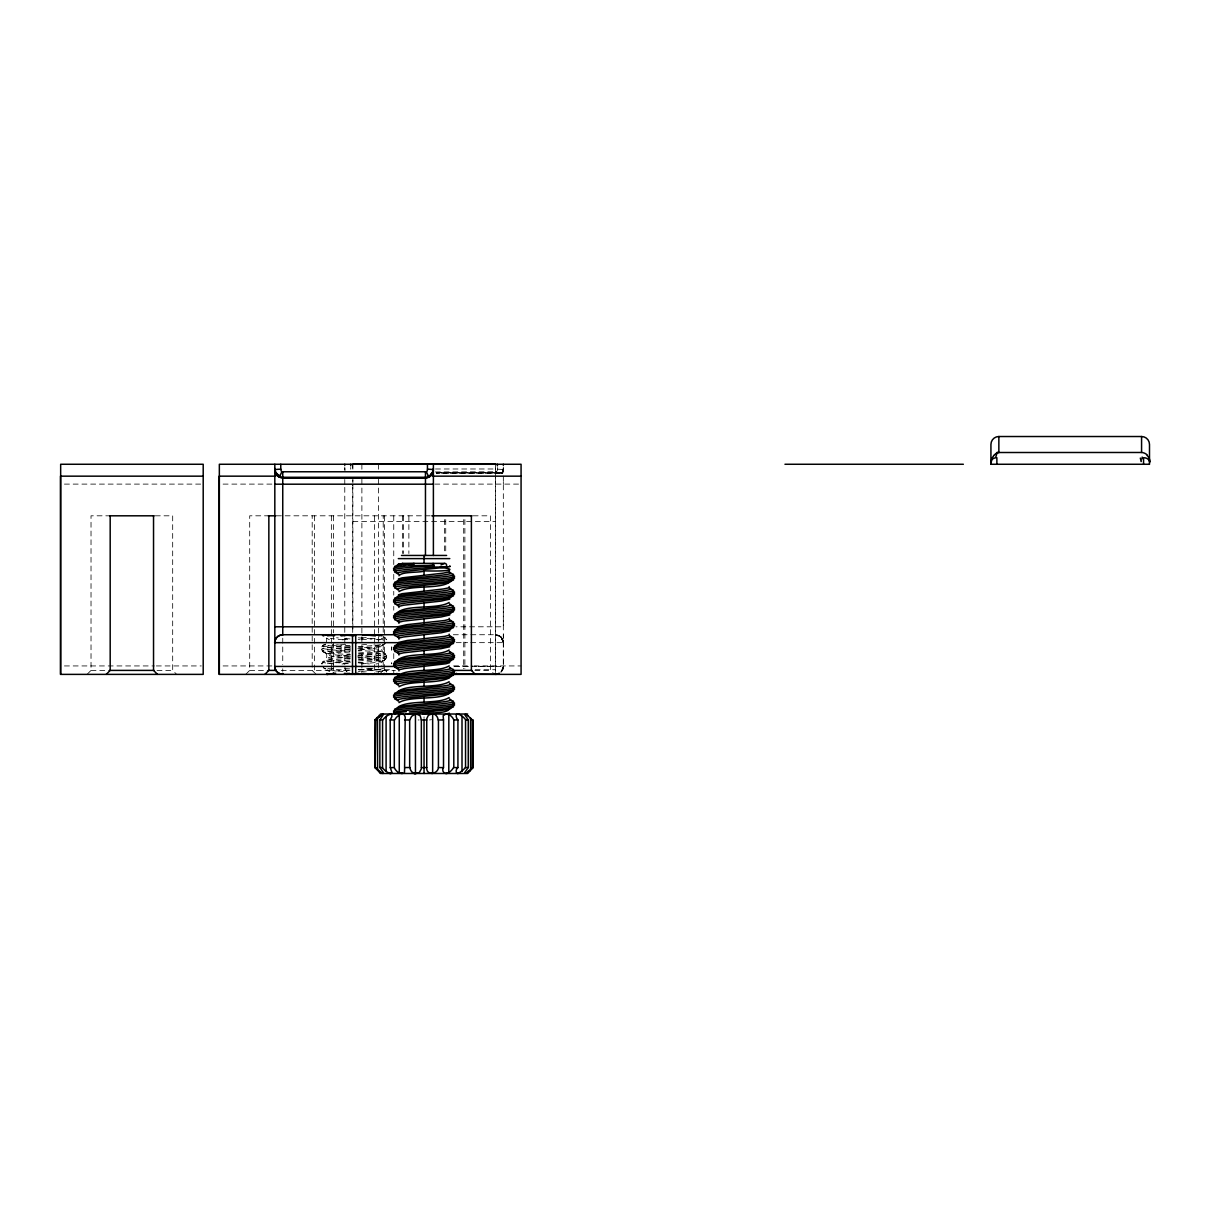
<?xml version="1.0" encoding="UTF-8"?>
<svg xmlns="http://www.w3.org/2000/svg" width="1210" height="1210" viewBox="0 0 1210 1210"><rect width="100%" height="100%" fill="white"/><g stroke="black" fill="none" stroke-linecap="round" stroke-linejoin="round"><path stroke-width="0.75" stroke-dasharray="5 3.75" d="M503.33 476.165L503.33 666.438L502.271 670.4L503.33 666.438L503.33 634.736M503.33 603.034L503.33 626.795L455.973 626.795M503.33 484.197L503.33 481.928M503.33 468.482L502.634 473.216M501.545 473.67A7.926 7.926 0 0 0 502.271 472.611L503.33 468.346A7.926 7.926 0 0 1 501.605 473.291M503.254 471.098L503.33 469.707M503.073 470.403L503.33 468.346M322.102 664.063A32.836 2.465 1.2 0 1 321.467 663.579C326.473 661.326 329.649 653.385 323.161 651.63M391.692 663.897A32.836 2.465 1.2 0 1 391.42 663.579L391.707 662.566M329.801 671.55L326.549 670.219L333.37 668.495M501.016 672.049L503.33 666.438L475.439 666.438M503.33 468.618L502.271 472.611L436.311 472.671M503.163 668.056L500.895 672.17M502.74 669.478L503.073 668.495M391.707 646.715L391.707 650.405M345.364 639.621L345.833 638.698L345.364 639.379M326.776 638.26L326.534 642.661M87.059 674.378L91.022 670.4L91.022 515.808L110.186 515.808M245.736 674.378L249.699 670.4L249.699 515.808L268.847 515.808M379.259 674.378L383.222 670.4L383.222 515.808M385.067 659.556L381.15 662.868L375.992 664.018M385.067 643.705L382.209 645.263M325.702 644.083C320.136 644.643 320.136 652.462 325.702 653.037M385.4 643.538C370.668 649.089 396.018 655.094 382.511 660.962M431.516 719.663L429.52 719.965M372.952 668.51L358.584 669.992M342.717 639.772L350.522 639.016M366.312 637.534L358.584 638.29M361.518 639.772L368.43 639.122A28.874 1.815 -3.6 0 0 375.66 638.29M358.584 650.072L381.664 646.594L371.591 644.28M358.584 654.141C388.622 651.766 388.334 649.407 358.584 647.032M361.518 663.942L368.43 663.277A28.874 1.815 -3.6 0 0 378.911 661.961A28.874 2.48 -1.3 0 0 382.753 660.63A28.874 2.48 1.3 0 0 378.911 659.314A28.874 1.815 3.6 0 0 368.43 657.983L357.827 657M361.518 671.489L368.43 670.824A28.874 1.815 -3.6 0 0 378.911 669.508A28.874 2.48 -1.3 0 0 382.511 668.51A31.762 2.48 1.2 0 1 385.657 669.75A31.762 2.48 -1.2 0 1 381.437 671.081A31.762 1.815 -3.3 0 1 377.838 671.565M350.522 650.814C319.743 653.264 319.122 655.593 350.522 658.089M350.522 654.882C319.682 657.332 319.092 659.631 350.522 662.157M350.386 649.059L339.783 650.057A28.874 1.815 -3.6 0 0 329.301 651.388A28.874 2.48 -1.3 0 0 325.46 652.704A28.874 2.48 1.3 0 0 329.301 654.02A28.874 1.815 3.6 0 0 339.783 655.351L350.386 656.349M357.827 648.409L368.43 647.426A28.874 1.815 -3.6 0 0 378.911 646.095A28.874 2.48 -1.3 0 0 382.753 644.779A28.874 2.48 1.3 0 0 382.209 644.28M350.386 656.622L339.783 657.62A28.874 1.815 -3.6 0 0 329.301 658.936A28.874 2.48 -1.3 0 0 325.46 660.252A28.874 2.48 1.3 0 0 329.301 661.583A28.874 1.815 3.6 0 0 339.783 662.898L350.386 663.897M357.827 655.971L368.43 654.973A28.874 1.815 -3.6 0 0 378.911 653.657A28.874 2.48 -1.3 0 0 382.753 652.326A28.874 2.48 1.3 0 0 378.911 651.01A28.874 1.815 3.6 0 0 368.43 649.694L357.827 648.696M342.007 664.018L350.008 663.352M366.615 644.431L358.341 645.096M345.667 644.416L337.787 645.066A32.836 1.815 -3.2 0 0 325.838 646.397A32.836 2.465 -1.2 0 0 321.467 647.713A32.836 2.465 1.2 0 0 325.838 649.044A32.836 1.815 3.2 0 0 337.787 650.36L349.871 651.358M350.008 647.501L338.331 648.5A31.762 1.815 -3.3 0 0 326.776 649.815A31.762 2.48 -1.2 0 0 322.556 651.131A31.762 2.48 1.2 0 0 326.776 652.462A31.762 1.815 3.3 0 0 338.331 653.778L350.008 654.776M358.205 646.851L369.882 645.853A31.762 1.815 -3.3 0 0 381.437 644.522A31.762 2.48 -1.2 0 0 382.405 644.37M350.008 658.195L338.331 659.193A31.762 1.815 -3.3 0 0 326.776 660.509A31.762 2.48 -1.2 0 0 322.556 661.825A31.762 2.48 1.2 0 0 326.776 663.156A31.762 1.815 3.3 0 0 333.31 663.972M358.205 657.544L369.882 656.546A31.762 1.815 -3.3 0 0 381.437 655.215A31.762 2.48 -1.2 0 0 385.657 653.899A31.762 2.48 1.2 0 0 381.437 652.583A31.762 1.815 3.3 0 0 369.882 651.252L358.205 650.269M358.205 662.702L369.882 661.704A31.762 1.815 -3.3 0 0 381.437 660.388A31.762 2.48 -1.2 0 0 385.657 659.057A31.762 2.48 1.2 0 0 381.437 657.741A31.762 1.815 3.3 0 0 369.882 656.425L358.205 655.427M349.871 645.747L337.787 646.745A32.836 1.815 -3.2 0 0 325.838 648.076A32.836 2.465 -1.2 0 0 321.467 649.392A32.836 2.465 1.2 0 0 325.838 650.708A32.836 1.815 3.2 0 0 337.787 652.039L349.871 653.022M349.871 659.934L337.787 660.932A32.836 1.815 -3.2 0 0 325.838 662.248A32.836 2.465 -1.2 0 0 321.467 663.579M358.341 659.284L370.426 658.285A32.836 1.815 -3.2 0 0 382.375 656.97A32.836 2.465 -1.2 0 0 386.746 655.639A32.836 2.465 1.2 0 0 382.375 654.323A32.836 1.815 3.2 0 0 370.426 653.007L358.341 652.008M349.871 661.613L337.787 662.611A32.836 1.815 -3.2 0 0 325.838 663.927M358.341 660.962L370.426 659.964A32.836 1.815 -3.2 0 0 382.375 658.633A32.836 2.465 -1.2 0 0 386.746 657.317A32.836 2.465 1.2 0 0 382.375 656.002A32.836 1.815 3.2 0 0 370.426 654.67L358.341 653.687M435.479 468.981L495.571 468.981M435.313 471.961L496.266 471.764L497.023 473.352M436.311 472.445L502.271 472.445L502.271 473.337L436.311 473.276L502.271 473.11A7.926 7.926 0 0 1 501.938 473.655M436.311 472.777L502.271 472.944M64.417 484.106L203.204 484.106M223.094 484.106L271.857 484.106M434.798 484.106L519.196 484.106M155.273 515.808L172.682 515.808L172.682 670.4L176.645 674.378M276.394 515.808L431.804 515.808M473.125 515.808L490.549 515.808L490.549 670.4L494.512 674.378M352.866 521.586L495.571 521.586M453.327 634.736L495.404 634.736L499.367 635.794L497.461 634.993M456.2 642.661L467.605 642.661M470.735 642.661L503.33 642.661L501.016 636.853L503.33 642.495L501.016 637.05L495.404 634.736A7.926 7.926 0 0 1 503.33 642.661L501.016 637.05L495.404 634.736M64.417 665.939L154.441 665.939M156.317 665.939L201.329 665.939M223.094 665.939L271.857 665.939M453.553 665.939L472.308 665.939M474.184 665.939L521.071 665.939M454.143 666.286L495.571 666.286M454.552 666.438L472.308 666.438M358.221 669.72L391.344 669.72M475.167 669.72L495.404 669.72M91.022 670.4L110.186 670.4M157.013 670.4L172.682 670.4M249.699 670.4L268.847 670.4M281.249 670.4L331.358 670.4L335.321 674.378M383.222 670.4L395.413 670.4M474.864 670.4L490.549 670.4M418.115 719.965L419.159 719.965M358.341 637.821L370.426 638.819A32.836 1.815 3.2 0 1 380.016 639.818M349.871 668.888L345.667 668.555M358.341 669.538L370.426 670.537A32.836 1.815 3.2 0 1 380.016 671.535M350.008 638.91L342.007 638.245M358.205 639.576L360.247 639.742M350.008 649.604L338.331 648.62A31.762 1.815 3.3 0 1 326.776 647.289A31.762 2.48 1.2 0 1 322.556 645.974A31.762 2.48 -1.2 0 1 326.776 644.658A31.762 1.815 -3.3 0 1 329.06 644.325M350.008 670.627L338.331 669.629A31.762 1.815 3.3 0 1 327.865 668.48M358.205 671.278L360.247 671.444M366.615 668.525L370.426 668.858A32.836 1.815 3.2 0 1 382.375 670.174A32.836 2.465 1.2 0 1 386.746 671.505L383.948 668.646M350.386 648.046L339.783 647.048A28.874 1.815 3.6 0 1 329.301 645.716A28.874 2.48 1.3 0 1 325.46 644.401M350.522 646.291L332.221 644.31M358.584 658.815C365.087 661.825 382.239 656.077 381.679 666.438M358.584 662.883L369.413 663.957M343.126 639.818L339.783 639.485A28.874 1.815 3.6 0 1 330.285 638.336M343.126 671.535L339.783 671.202A28.874 1.815 3.6 0 1 329.301 669.886A28.874 2.48 1.3 0 1 325.46 668.555M329.392 639.757L326.458 638.078M498.339 635.295L500.895 636.929L503.163 641.043M383.948 636.929L386.746 639.788A32.836 2.465 1.2 0 0 382.375 638.472A32.836 1.815 3.2 0 0 381.256 638.305M325.702 668.888L323.161 667.481L326.534 670.31M316.173 674.378L312.195 670.4L312.195 515.808M347.209 672.17L345.031 668.495A8.258 7.562 87.4 0 0 346.695 671.58M502.271 638.698L503.073 640.604M345.031 668.495L345.833 670.4M502.74 639.621L503.33 642.661M344.774 666.438L345.364 669.478M344.774 468.482L345.031 470.403M1141.574 458.787L1141.574 461.494M503.33 466.999L503.33 473.745M497.386 467.529L497.386 469.208A3.146 3.146 0 0 1 496.357 471.87M495.571 464.171L495.571 674.212M495.404 468.164L495.404 473.291M495.404 477.965L495.404 672.397M464.882 519.574L464.882 668.525M463.687 519.574L463.687 668.707M445.734 519.574L445.734 553.514M444.539 519.574L444.539 553.56M424.045 716.88L424.045 718.468M408.874 515.808L408.874 553.514M403.565 515.808L403.565 553.56M402.37 515.808L402.37 553.514M393.749 515.808L393.749 564.889M393.749 574.327L393.749 579.983M393.749 591.312L393.749 595.093M393.749 606.407L393.749 610.188M393.749 653.612L393.749 659.269M393.749 670.597L393.749 674.378M384.432 515.808L384.432 672.488M378.518 464.262L378.518 469.556M378.518 479.281L378.518 672.488M374.586 515.808L374.586 672.488M361.881 464.262L361.881 469.556M361.881 479.281L361.881 674.378M352.866 464.171L352.866 469.404M352.866 482.73L352.866 479.553L352.7 485.603M352.866 484.015L352.866 632.618M352.7 465.563L352.7 468.164M352.7 487.464L352.7 632.845M350.719 467.529L350.719 469.208M344.774 466.999L344.774 470.1M344.774 479.493L344.774 485.588M344.774 487.358L344.774 636.294M344.774 638.184L344.774 664.608M333.612 515.808L333.612 632.845M333.612 634.433L333.612 664.562M333.612 664.94L333.612 672.488M331.358 515.808L331.358 670.4M314.494 515.808L314.494 663.05M314.494 664.94L314.494 672.488M282.747 638.184L282.747 664.562M282.747 668.782L282.747 671.384M338.331 637.927A31.762 1.815 3.3 0 1 336.592 637.761M377.838 639.863A31.762 1.815 -3.3 0 0 381.437 639.364A31.762 2.48 -1.2 0 0 385.657 638.048A31.762 2.48 1.2 0 0 383.978 637.216M334.731 671.096A27.8 2.48 -1.4 0 1 349.055 670.083M495.419 634.993A8.258 7.562 87.4 0 1 503.526 642.646M497.386 469.208A5.944 0.771 0 0 1 503.33 469.979A7.926 7.926 0 0 1 502.589 473.352M496.266 471.764A1.981 1.981 0 0 1 495.404 471.961M502.271 472.838A7.926 7.926 0 0 1 501.938 473.367M391.692 649.709A32.836 2.465 1.2 0 1 391.42 649.392A32.836 2.465 -1.2 0 1 391.692 649.059M391.42 663.579A32.836 2.465 -1.2 0 1 391.692 663.246M391.692 648.046A32.836 2.465 1.2 0 1 391.42 647.713A32.836 2.465 -1.2 0 1 391.692 647.395M503.587 666.468A8.258 7.608 -90 0 1 501.454 671.626M503.33 666.438A7.926 7.926 0 0 1 501.605 671.384M346.499 671.384A7.926 7.926 0 0 1 345.122 668.782M344.789 468.935A7.926 7.926 0 0 1 344.774 468.346M346.151 638.199A7.926 7.926 0 0 0 345.319 639.757A8.258 7.608 -90 0 1 346.045 638.245"/><path stroke-width="1.5" d="M464.67 714.535L468.255 719.965L468.255 767.533L464.791 772.494M383.434 714.505L379.849 719.965L379.849 767.533L383.343 772.57M431.622 773.477A4.023 2.964 -11.1 0 0 432.651 773.371L432.651 714.112A4.008 2.964 11.2 0 0 431.622 714.006L428.34 715.322L426.737 718.74L426.752 767.533C425.814 775.761 437.854 774.551 438.443 767.533L438.443 719.965L443.51 719.965L443.51 767.533C440.848 771.314 445.416 775.459 448.834 772.57A9.907 5.596 -31 0 0 453.463 767.548M421.352 719.965L420.173 715.76L416.558 714.021A4.023 2.964 -11.1 0 0 415.454 714.127L415.454 773.371L419.341 772.524L421.352 768.879L421.352 719.965L426.752 719.965M381.679 634.736L378.836 635.885M391.964 772.524L390.27 767.654L390.18 719.965L391.889 716.622L391.692 714.429M394.642 719.935A9.907 5.596 -31 0 1 399.33 714.974A4.674 2.934 -29.1 0 1 402.249 714.021L404.352 714.838L405.214 717.091L404.594 767.533L409.661 767.533L409.661 719.965L411.763 716.214L415.287 714.142M433.377 567.006L433.029 563.406A1.981 0.892 -90 0 1 433.8 565.357A1.996 0.877 -89.3 0 1 433.346 567.051L409.313 569.214A29.706 1.815 -3.5 0 0 398.514 570.53A29.706 2.48 -1.3 0 0 394.566 571.846A29.706 2.48 1.3 0 0 398.514 573.177M443.45 767.654L438.443 767.533M279.329 477.118L281.885 471.764A3.146 3.055 59.4 0 1 280.886 469.223M459.21 714.505C454.945 712.372 455.731 717.938 457.924 719.965L457.924 767.533C454.839 769.817 455.898 775.837 459.997 772.57M457.834 767.654L453.795 767.533L453.795 719.965A9.377 5.869 29.1 0 0 449.091 714.565M404.473 772.524L404.654 767.654M468.24 772.812L469.767 771.148M379.607 714.959L378.775 715.866M469.616 771.299L473.246 767.533L473.246 719.965L472.308 719.965A11.752 1.936 44.2 0 0 470.645 718.226L470.312 717.953M378.019 716.683L377.157 717.606M376.643 718.135L374.858 719.965L374.858 767.533L377.429 770.165M472.082 767.775L471.234 768.622M106.223 674.378L110.186 670.4L110.186 515.808M264.884 674.378L268.847 670.4L268.847 515.808M470.871 768.985L470.63 769.227A11.767 1.875 -44.3 0 0 472.263 767.533L472.308 719.965M375.1 767.775L375.796 719.965A11.767 1.875 -44.3 0 1 377.505 718.271L383.041 714.021M470.13 769.696L467.605 771.95L468.376 771.299M378.836 716.97L379.728 716.184M467.514 772.025L466.863 772.524M391.359 773.326L388.108 772.57M381.967 714.46L382.844 714.051M465.926 773.145L466.591 772.721L465.835 773.205M996.057 453.432L997.312 452.873M434.42 772.736L432.651 773.371M388.894 714.505L391.435 714.218M403.353 773.296L399.27 772.57L399.27 714.913M399.89 563.845L413.548 563.648L409.313 564.042A29.706 1.815 -3.5 0 0 398.514 565.372A29.706 2.48 -1.3 0 0 394.566 566.688A29.706 2.48 1.3 0 0 395.125 567.188M447.7 566.87L446.702 566.976M341.038 635.87L352.972 634.736M446.626 566.991L433.437 567.067M422.986 714.021C430.125 712.191 445.386 713.87 449.152 709.378M409.313 711.919L438.791 709.272A29.706 1.815 -3.5 0 0 449.591 707.956A29.706 2.48 -1.3 0 0 453.538 706.64A29.706 2.48 1.3 0 0 452.54 705.974M433.392 565.357L408.798 567.46A30.704 1.815 -3.4 0 0 397.636 568.791A30.704 2.48 -1.2 0 0 393.552 570.107A30.704 2.48 1.2 0 0 395.882 571.105M367.779 674.378L370.426 674.136A32.836 1.815 -3.2 0 0 378.654 673.32M346.06 674.378L358.205 673.395M445.855 714.021L443.147 715.76L443.51 719.965M990.929 464.262L990.929 444.448A7.926 7.926 0 0 1 998.855 436.523L1141.574 436.523A7.926 7.926 0 0 1 1149.5 444.448L1149.5 464.262M997.085 452.389A20.525 6.867 77.1 0 1 998.87 452.51L1141.574 452.48A11.238 9.816 -87.4 0 1 1147.186 454.93M352.866 464.171L495.571 464.171M784.957 464.262L963.357 464.262M991.035 464.262L1149.394 464.262M428.885 477.118L426.313 471.764L281.885 471.764A1.981 1.981 0 0 0 282.747 471.961L282.747 634.705A7.926 7.926 0 0 0 274.821 642.661L397.651 642.661M203.204 476.165L60.5 476.165L60.5 674.378L203.204 674.378L203.204 464.262L60.666 464.262L60.666 674.378M275.608 476.165L219.176 476.165L219.176 674.378L399.527 674.378M432.605 476.165L521.071 476.165M425.466 477.572L282.747 477.632A7.926 7.926 0 0 1 275.88 473.67M274.836 484.197L433.361 484.197M109.581 515.808L154.124 515.808M268.257 515.808L275.683 515.808M431.804 515.808L471.976 515.808M401.478 555.451L446.626 555.451M398.302 558.612L449.802 558.612M402.582 563.376L444.917 563.376A1.981 1.77 -90 0 1 445.764 567.067A27.013 1.815 -3.9 0 1 437.445 568.14L410.659 570.772A27.013 1.815 -3.9 0 0 400.858 572.103A27.013 2.48 -1.4 0 0 397.273 573.419A27.013 2.48 1.4 0 0 398.695 574.251M433.8 565.357L408.798 565.796A30.704 1.815 -3.4 0 0 397.636 567.112A30.704 2.48 -1.2 0 0 393.552 568.428A30.704 2.48 1.2 0 0 394.142 568.927M274.836 626.795L399.164 626.795M282.747 634.736L395.488 634.736M274.821 464.262L274.821 666.438L394.43 666.438M109.581 670.4L154.124 670.4M268.257 670.4L275.683 670.4M453.417 670.4L471.976 670.4M397.924 674.015L352.866 674.212M452.389 674.015L495.571 674.288M452.222 674.378L521.071 674.378L521.071 464.262L219.343 464.262L219.343 674.378M380.439 714.021L467.665 714.021M374.858 719.965L375.796 719.965M379.849 719.965L382.557 719.965L382.557 767.533L379.849 767.533M390.18 719.965L394.309 719.965L394.309 767.533L390.27 767.654M404.594 719.965L409.661 719.965M453.795 719.965L457.924 719.965M468.255 719.965L465.548 719.965L465.548 767.533L468.255 767.533M421.367 767.654L426.752 767.533M472.308 767.533L473.246 767.533M380.439 773.477L467.665 773.477M457.35 773.477L457.395 773.477A5.944 2.511 -39.6 0 0 461.781 770.952M354.106 635.825L340.433 634.736M362.153 634.736L368.974 635.326M355.241 674.378L344.381 673.35M363.318 673.35L368.43 673.849A28.874 1.815 3.6 0 1 373.255 674.378M325.051 634.736L325.838 634.857A32.836 1.815 3.2 0 0 334.247 635.855M448.169 598.042L449.772 599.116L441.03 601.098L403.595 605.227L398.771 606.391L398.952 607.45M448.169 613.894L449.772 614.967L441.03 616.964L403.595 621.093L398.771 622.242L398.952 623.316M448.169 629.745L449.772 630.818L441.03 632.815L403.595 636.944L398.771 638.093L398.952 639.167M399.935 627.718L398.332 626.644L407.074 624.647L444.509 620.518L449.333 619.369L449.152 618.295M448.169 645.611L449.696 646.76L441.03 648.666L403.595 652.795L398.771 653.96L398.952 655.018M399.935 643.569L398.332 642.495L407.074 640.514L444.509 636.384L449.333 635.22L449.152 634.146M399.391 579.983L398.408 578.985L402.174 577.836L443.435 573.116L449.152 571.876L449.152 570.727M399.391 595.834L398.408 594.851L402.174 593.686L443.435 588.967L449.152 587.742L449.152 586.578M448.713 661.628L449.696 662.626L445.93 663.776L404.669 668.495L398.952 669.735L398.952 670.885M449.152 582.509C438.413 589.406 410.114 584.687 398.952 591.599M398.952 575.748C401.902 571.453 417.314 572.89 424.045 571.196L424.045 575.264M449.152 602.444C438.443 609.295 409.691 604.682 398.952 611.519M449.152 650.012C438.322 656.864 410.145 652.205 398.952 659.087M449.152 665.863C437.99 672.82 410.205 668.026 398.952 674.953M449.152 681.729C437.975 688.626 409.751 683.968 398.952 690.804M449.152 693.511C437.914 700.424 410.22 695.689 398.952 702.602M449.152 697.58C437.672 704.492 410.992 699.788 398.771 706.58M398.952 686.736C410.644 679.899 436.523 684.467 449.47 677.827M465.835 714.293L467.816 715.715M413.397 772.57L415.454 773.371A4.008 2.964 11.2 0 0 416.482 773.477M381.861 772.963L383.071 773.477L381.725 772.872M381.332 772.6L380.016 771.557M467.635 715.564L470.418 718.074M379.819 771.39L377.58 769.333L377.49 718.256M470.524 718.165L470.614 769.242M377.233 769L377.49 769.227A11.752 1.936 44.2 0 1 375.735 767.518M475.348 674.378L471.386 670.4L471.386 515.808M376.749 768.501L376.023 767.775M157.497 674.378L153.534 670.4L153.534 515.808M378.08 770.861L380.273 773.281M1143.556 464.262L1143.556 457.698A5.944 4.22 0 0 1 1149.5 461.917M1141.574 436.523L1141.574 452.48M998.855 436.523L998.855 452.48M996.874 464.262L996.874 457.698A5.944 4.22 0 0 0 990.929 461.917M503.33 464.262L503.33 465.321M497.386 464.262L497.386 465.88M495.404 673.274L495.404 674.378A7.926 7.926 0 0 0 499.367 673.304A8.258 7.608 -90 0 1 495.419 674.106M462.008 771.133L462.008 716.365A5.46 2.632 41.1 0 0 457.304 713.749M433.392 464.262L433.392 555.496M432.333 472.611L432.333 473.836A7.926 7.926 0 0 1 425.466 477.799L282.747 477.905A7.926 7.926 0 0 1 274.821 469.979A5.944 0.771 0 0 1 280.765 469.208L280.765 464.262M427.448 464.262L427.448 469.208A3.146 3.146 0 0 1 426.404 471.87M425.466 555.496L425.466 471.961A1.981 1.981 0 0 0 426.313 471.764M424.045 555.451L424.045 563.376M424.045 587.062L424.045 591.13M424.045 602.913L424.045 606.981M424.045 618.764L424.045 622.832M424.045 634.63L424.045 638.698M424.045 650.481L424.045 654.549M424.045 666.347L424.045 670.4M424.045 682.198L424.045 686.267M424.045 698.049L424.045 702.118M424.045 719.965L424.045 773.477M386.096 716.365L386.096 771.133A5.46 2.632 41.1 0 0 390.8 773.75M374.586 673.304L374.586 674.348M355.71 634.751L355.71 674.348M352.7 673.274L352.7 674.348A7.926 7.926 0 0 1 348.737 673.304A8.258 7.562 87.4 0 0 352.685 674.106M352.503 634.751L352.503 674.348M350.719 464.262L350.719 465.88M344.774 464.262L344.774 465.321M333.612 673.304L333.612 674.348M282.747 673.304L282.747 674.348A7.926 7.926 0 0 1 274.821 666.438M275.88 472.611L275.88 473.836M329.755 674.136A27.8 2.48 -1.4 0 1 326.836 673.441M282.732 674.106A8.258 7.562 87.4 0 1 274.625 666.453M384.009 673.41A31.762 2.48 1.2 0 1 385.642 674.394M326.987 674.575A28.874 1.815 -3.6 0 1 335.639 673.244M386.686 673.32A32.836 2.48 -1.2 0 1 383.162 674.378M274.579 642.646A8.258 7.608 -90 0 1 282.732 634.993M334.958 634.736A28.874 1.815 -3.6 0 0 329.301 635.522A28.874 2.48 -1.3 0 0 327.653 635.855M323.297 634.736A31.762 2.48 -1.2 0 0 322.556 635.205A31.762 2.48 1.2 0 0 323.781 635.946M376.159 634.736A28.858 1.815 3.6 0 1 378.911 635.159A28.874 2.48 1.3 0 1 381.785 635.81M427.448 469.208A5.944 0.771 0 0 1 433.392 469.979A7.926 7.926 0 0 1 425.466 477.905M275.88 473.443A7.926 7.926 0 0 0 282.747 477.405L425.466 477.466A7.926 7.926 0 0 0 432.333 473.337M280.236 476.664A7.926 7.926 0 0 1 275.88 473.11M432.333 473.11A7.926 7.926 0 0 1 427.977 476.664M280.236 476.392A7.926 7.926 0 0 1 275.88 472.838M432.333 472.777A7.926 7.926 0 0 1 427.977 476.332M432.333 472.505A7.926 7.926 0 0 1 431.183 474.033M279.056 475.5A7.926 7.926 0 0 1 275.88 472.445M369.383 635.295A31.762 1.815 3.3 0 1 375.402 635.885M433.392 468.346A7.926 7.926 0 0 1 431.274 473.745M278.784 475.212A7.926 7.926 0 0 1 274.821 468.346M399.708 674.136A27.8 2.48 -1.4 0 1 396.789 673.441M455.353 673.909A31.762 2.48 1.2 0 1 455.58 674.394M456.639 673.32A32.836 2.48 -1.2 0 1 453.1 674.378M997.327 452.994A11.48 9.256 -71.4 0 1 998.855 452.57M1140.319 458.091A19.678 4.885 87 0 1 1141.121 461.615M995.845 456.911A14.475 7.82 49.8 0 1 996.45 455.323M1147.14 455.459A9.877 9.438 -59.7 0 1 1149.969 461.887M991.338 461.948A9.861 8.682 85.4 0 1 993.622 455.822M1142.179 457.062A14.475 6.247 -63.9 0 1 1142.104 458.817M993.697 455.535A11.072 9.302 -83.1 0 1 995.996 453.659M996.314 454.718A17.969 7.578 65.2 0 1 997.101 453.599M385.914 771.314A11.041 4.628 39.6 0 1 382.269 767.518M382.738 719.95A11.041 4.25 -40 0 1 386.171 716.441M386.323 716.532A5.944 2.511 -39.6 0 1 390.679 713.961M402.28 773.553A4.674 3.04 29.6 0 1 399.27 772.6M399.013 772.933A9.377 5.869 29.1 0 1 394.279 767.533M415.03 774.022A8.636 6.353 11.1 0 1 410.069 767.579M433.074 713.476A8.636 6.353 11.1 0 1 438.035 719.92M445.855 773.462A4.674 2.934 -29.1 0 0 448.789 772.509L448.834 714.913A4.674 3.04 29.6 0 0 445.825 713.93M465.366 767.548A11.041 4.25 -40 0 1 461.933 771.042M462.19 716.169A11.041 4.628 39.6 0 1 465.835 719.98M449.409 713.159A26.015 2.48 1.5 0 1 446.823 713.779M444.448 563.421A25.758 4.28 -13.4 0 1 441 564.904M439.911 567.339A26.015 2.284 2.2 0 1 448.471 570.212A26.015 2.284 2.2 0 1 424.029 570.817M401.493 564.51A25.879 1.27 2.8 0 1 399.648 564.208M408.647 564.858A25.592 1.512 0.9 0 1 412.701 564.783M406.152 714.021A27.013 1.815 -3.9 0 1 410.659 713.492L437.445 710.845A27.013 1.815 -3.9 0 0 447.246 709.529A27.013 2.48 -1.4 0 0 450.831 708.198A27.013 2.48 1.4 0 0 449.409 707.381M398.695 701.104A27.013 2.48 1.4 0 1 397.273 700.272A27.013 2.48 -1.4 0 1 400.858 698.957A27.013 1.815 -3.9 0 1 410.659 697.625L437.445 694.994A27.013 1.815 -3.9 0 0 447.246 693.663A27.013 2.48 -1.4 0 0 450.831 692.347A27.013 2.48 1.4 0 0 449.409 691.515M398.695 685.253A27.013 2.48 1.4 0 1 397.273 684.421A27.013 2.48 -1.4 0 1 400.858 683.09A27.013 1.815 -3.9 0 1 410.659 681.774L437.445 679.128A27.013 1.815 -3.9 0 0 447.246 677.812A27.013 2.48 -1.4 0 0 450.831 676.496A27.013 2.48 1.4 0 0 449.908 675.83M398.695 669.387A27.013 2.48 1.4 0 1 397.273 668.555A27.013 2.48 -1.4 0 1 400.858 667.239A27.013 1.815 -3.9 0 1 410.659 665.923L437.445 663.277A27.013 1.815 -3.9 0 0 447.246 661.961A27.013 2.48 -1.4 0 0 450.831 660.63A27.013 2.48 1.4 0 0 449.908 659.979M398.695 653.536A27.013 2.48 1.4 0 1 397.273 652.704A27.013 2.48 -1.4 0 1 400.858 651.388A27.013 1.815 -3.9 0 1 410.659 650.057L437.445 647.426A27.013 1.815 -3.9 0 0 447.246 646.095A27.013 2.48 -1.4 0 0 450.831 644.779A27.013 2.48 1.4 0 0 450.317 644.28M398.695 637.67A27.013 2.48 1.4 0 1 397.273 636.853A27.013 2.48 -1.4 0 1 400.858 635.522A27.013 1.815 -3.9 0 1 410.659 634.206L437.445 631.559A27.013 1.815 -3.9 0 0 447.246 630.244A27.013 2.48 -1.4 0 0 450.831 628.913A27.013 2.48 1.4 0 0 450.604 628.595M398.695 621.819A27.013 2.48 1.4 0 1 397.273 620.987A27.013 2.48 -1.4 0 1 400.858 619.671A27.013 1.815 -3.9 0 1 410.659 618.355L437.445 615.708A27.013 1.815 -3.9 0 0 447.246 614.377A27.013 2.48 -1.4 0 0 450.831 613.062A27.013 2.48 1.4 0 0 450.317 612.562M398.695 605.968A27.013 2.48 1.4 0 1 397.273 605.136A27.013 2.48 -1.4 0 1 400.858 603.805A27.013 1.815 -3.9 0 1 410.659 602.489L437.445 599.842A27.013 1.815 -3.9 0 0 447.246 598.527A27.013 2.48 -1.4 0 0 450.831 597.211A27.013 2.48 1.4 0 0 449.409 596.379M398.695 590.102A27.013 2.48 1.4 0 1 397.273 589.27A27.013 2.48 -1.4 0 1 400.858 587.954A27.013 1.815 -3.9 0 1 410.659 586.638L437.445 583.991A27.013 1.815 -3.9 0 0 447.246 582.675A27.013 2.48 -1.4 0 0 450.831 581.345A27.013 2.48 1.4 0 0 449.409 580.528M394.581 714.036A29.706 2.48 -1.3 0 1 406.303 711.661M397.606 699.864A29.706 2.48 1.3 0 1 394.566 698.699A29.706 2.48 -1.3 0 1 398.514 697.383A29.706 1.815 -3.5 0 1 409.313 696.068L438.791 693.421A29.706 1.815 -3.5 0 0 449.591 692.105A29.706 2.48 -1.3 0 0 453.538 690.774A29.706 2.48 1.3 0 0 452.979 690.29M397.606 684.013A29.706 2.48 1.3 0 1 394.566 682.848A29.706 2.48 -1.3 0 1 398.514 681.533A29.706 1.815 -3.5 0 1 409.313 680.202L438.791 677.57A29.706 1.815 -3.5 0 0 449.591 676.239A29.706 2.48 -1.3 0 0 453.538 674.923A29.706 2.48 1.3 0 0 453.296 674.59M397.606 668.147A29.706 2.48 1.3 0 1 394.566 666.997A29.706 2.48 -1.3 0 1 398.514 665.666A29.706 1.815 -3.5 0 1 409.313 664.351L438.791 661.704A29.706 1.815 -3.5 0 0 449.591 660.388A29.706 2.48 -1.3 0 0 453.538 659.057A29.706 2.48 1.3 0 0 453.296 658.739M398.514 652.462A29.706 2.48 1.3 0 1 394.566 651.131A29.706 2.48 -1.3 0 1 398.514 649.815A29.706 1.815 -3.5 0 1 409.313 648.5L438.791 645.853A29.706 1.815 -3.5 0 0 449.591 644.522A29.706 2.48 -1.3 0 0 453.538 643.206A29.706 2.48 1.3 0 0 453.296 642.873M398.514 636.596A29.706 2.48 1.3 0 1 394.566 635.28A29.706 2.48 -1.3 0 1 398.514 633.949A29.706 1.815 -3.5 0 1 409.313 632.633L438.791 629.986A29.706 1.815 -3.5 0 0 449.591 628.671A29.706 2.48 -1.3 0 0 453.538 627.355A29.706 2.48 1.3 0 0 451.98 626.523M398.514 620.745A29.706 2.48 1.3 0 1 394.566 619.414A29.706 2.48 -1.3 0 1 398.514 618.098A29.706 1.815 -3.5 0 1 409.313 616.782L438.791 614.135A29.706 1.815 -3.5 0 0 449.591 612.82A29.706 2.48 -1.3 0 0 453.538 611.489A29.706 2.48 1.3 0 0 451.98 610.657M398.514 604.879A29.706 2.48 1.3 0 1 394.566 603.563A29.706 2.48 -1.3 0 1 398.514 602.247A29.706 1.815 -3.5 0 1 409.313 600.916L438.791 598.284A29.706 1.815 -3.5 0 0 449.591 596.953A29.706 2.48 -1.3 0 0 453.538 595.638A29.706 2.48 1.3 0 0 451.98 594.806M398.514 589.028A29.706 2.48 1.3 0 1 394.566 587.712A29.706 2.48 -1.3 0 1 398.514 586.381A29.706 1.815 -3.5 0 1 409.313 585.065L438.791 582.418A29.706 1.815 -3.5 0 0 449.591 581.102A29.706 2.48 -1.3 0 0 453.538 579.787A29.706 2.48 1.3 0 0 451.98 578.955M394.868 713.567A30.704 2.48 1.2 0 1 393.552 712.811A30.704 2.48 -1.2 0 1 397.636 711.495A30.704 1.815 -3.4 0 1 408.798 710.179L439.306 707.532A30.704 1.815 -3.4 0 0 450.468 706.216A30.704 2.48 -1.2 0 0 454.552 704.885A30.704 2.48 1.2 0 0 452.933 704.054M395.882 697.958A30.704 2.48 1.2 0 1 393.552 696.96A30.704 2.48 -1.2 0 1 397.636 695.644A30.704 1.815 -3.4 0 1 408.798 694.313L439.306 691.681A30.704 1.815 -3.4 0 0 450.468 690.35A30.704 2.48 -1.2 0 0 454.552 689.034A30.704 2.48 1.2 0 0 452.933 688.203M395.882 682.107A30.704 2.48 1.2 0 1 393.552 681.109A30.704 2.48 -1.2 0 1 397.636 679.778A30.704 1.815 -3.4 0 1 408.798 678.462L439.306 675.815A30.704 1.815 -3.4 0 0 450.468 674.499A30.704 2.48 -1.2 0 0 454.552 673.183A30.704 2.48 1.2 0 0 452.933 672.352M395.882 666.241A30.704 2.48 1.2 0 1 393.552 665.243A30.704 2.48 -1.2 0 1 397.636 663.927A30.704 1.815 -3.4 0 1 408.798 662.611L439.306 659.964A30.704 1.815 -3.4 0 0 450.468 658.633A30.704 2.48 -1.2 0 0 454.552 657.317A30.704 2.48 1.2 0 0 452.933 656.486M395.171 650.224A30.704 2.48 1.2 0 1 393.552 649.392A30.704 2.48 -1.2 0 1 397.636 648.076A30.704 1.815 -3.4 0 1 408.798 646.745L439.306 644.098A30.704 1.815 -3.4 0 0 450.468 642.782A30.704 2.48 -1.2 0 0 454.552 641.466A30.704 2.48 1.2 0 0 452.933 640.635M395.171 634.358A30.704 2.48 1.2 0 1 393.552 633.541A30.704 2.48 -1.2 0 1 397.636 632.21A30.704 1.815 -3.4 0 1 408.798 630.894L439.306 628.247A30.704 1.815 -3.4 0 0 450.468 626.931A30.704 2.48 -1.2 0 0 454.552 625.6A30.704 2.48 1.2 0 0 452.933 624.784M395.171 618.507A30.704 2.48 1.2 0 1 393.552 617.675A30.704 2.48 -1.2 0 1 397.636 616.359A30.704 1.815 -3.4 0 1 408.798 615.028L439.306 612.396A30.704 1.815 -3.4 0 0 450.468 611.065A30.704 2.48 -1.2 0 0 454.552 609.749A30.704 2.48 1.2 0 0 452.933 608.917M395.171 602.656A30.704 2.48 1.2 0 1 393.552 601.824A30.704 2.48 -1.2 0 1 397.636 600.493A30.704 1.815 -3.4 0 1 408.798 599.177L439.306 596.53A30.704 1.815 -3.4 0 0 450.468 595.214A30.704 2.48 -1.2 0 0 454.552 593.898A30.704 2.48 1.2 0 0 452.933 593.066M395.171 586.789A30.704 2.48 1.2 0 1 393.552 585.958A30.704 2.48 -1.2 0 1 397.636 584.642A30.704 1.815 -3.4 0 1 408.798 583.326L439.306 580.679A30.704 1.815 -3.4 0 0 450.468 579.363A30.704 2.48 -1.2 0 0 454.552 578.032A30.704 2.48 1.2 0 0 452.933 577.2M394.142 711.631A30.704 2.48 1.2 0 1 393.552 711.147A30.704 2.48 -1.2 0 1 397.636 709.816A30.704 1.815 -3.4 0 1 408.798 708.5L439.306 705.853A30.704 1.815 -3.4 0 0 450.468 704.538A30.704 2.48 -1.2 0 0 454.552 703.222A30.704 2.48 1.2 0 0 452.222 702.223M394.142 695.78A30.704 2.48 1.2 0 1 393.552 695.281A30.704 2.48 -1.2 0 1 397.636 693.965A30.704 1.815 -3.4 0 1 408.798 692.649L439.306 690.002A30.704 1.815 -3.4 0 0 450.468 688.687A30.704 2.48 -1.2 0 0 454.552 687.356A30.704 2.48 1.2 0 0 452.222 686.357M394.142 679.929A30.704 2.48 1.2 0 1 393.552 679.43A30.704 2.48 -1.2 0 1 397.636 678.114A30.704 1.815 -3.4 0 1 408.798 676.783L439.306 674.136A30.704 1.815 -3.4 0 0 450.468 672.82A30.704 2.48 -1.2 0 0 454.552 671.505A30.704 2.48 1.2 0 0 452.933 670.673M394.142 664.063A30.704 2.48 1.2 0 1 393.552 663.579A30.704 2.48 -1.2 0 1 397.636 662.248A30.704 1.815 -3.4 0 1 408.798 660.932L439.306 658.285A30.704 1.815 -3.4 0 0 450.468 656.97A30.704 2.48 -1.2 0 0 454.552 655.639A30.704 2.48 1.2 0 0 452.222 654.655M394.142 648.212A30.704 2.48 1.2 0 1 393.552 647.713A30.704 2.48 -1.2 0 1 397.636 646.397A30.704 1.815 -3.4 0 1 408.798 645.066L439.306 642.434A30.704 1.815 -3.4 0 0 450.468 641.103A30.704 2.48 -1.2 0 0 454.552 639.788A30.704 2.48 1.2 0 0 452.222 638.789M394.142 632.346A30.704 2.48 1.2 0 1 393.552 631.862A30.704 2.48 -1.2 0 1 397.636 630.531A30.704 1.815 -3.4 0 1 408.798 629.215L439.306 626.568A30.704 1.815 -3.4 0 0 450.468 625.252A30.704 2.48 -1.2 0 0 454.552 623.936A30.704 2.48 1.2 0 0 452.933 623.105M395.171 616.828A30.704 2.48 1.2 0 1 393.552 615.996A30.704 2.48 -1.2 0 1 397.636 614.68A30.704 1.815 -3.4 0 1 408.798 613.364L439.306 610.717A30.704 1.815 -3.4 0 0 450.468 609.401A30.704 2.48 -1.2 0 0 454.552 608.07A30.704 2.48 1.2 0 0 452.933 607.239M395.171 600.977A30.704 2.48 1.2 0 1 393.552 600.145A30.704 2.48 -1.2 0 1 397.636 598.829A30.704 1.815 -3.4 0 1 408.798 597.498L439.306 594.866A30.704 1.815 -3.4 0 0 450.468 593.535A30.704 2.48 -1.2 0 0 454.552 592.219A30.704 2.48 1.2 0 0 452.933 591.387M395.171 585.111A30.704 2.48 1.2 0 1 393.552 584.294A30.704 2.48 -1.2 0 1 397.636 582.963A30.704 1.815 -3.4 0 1 408.798 581.647L439.306 579A30.704 1.815 -3.4 0 0 450.468 577.684A30.704 2.48 -1.2 0 0 454.552 576.353A30.704 2.48 1.2 0 0 452.933 575.536M395.125 709.892A29.706 2.48 1.3 0 1 394.566 709.393A29.706 2.48 -1.3 0 1 398.514 708.077A29.706 1.815 -3.5 0 1 409.313 706.761L438.791 704.114A29.706 1.815 -3.5 0 0 449.591 702.798A29.706 2.48 -1.3 0 0 453.538 701.467A29.706 2.48 1.3 0 0 449.591 700.151M395.125 694.041A29.706 2.48 1.3 0 1 394.566 693.542A29.706 2.48 -1.3 0 1 398.514 692.226A29.706 1.815 -3.5 0 1 409.313 690.895L438.791 688.263A29.706 1.815 -3.5 0 0 449.591 686.932A29.706 2.48 -1.3 0 0 453.538 685.616A29.706 2.48 1.3 0 0 450.498 684.452M395.125 678.175A29.706 2.48 1.3 0 1 394.566 677.691A29.706 2.48 -1.3 0 1 398.514 676.36A29.706 1.815 -3.5 0 1 409.313 675.044L438.791 672.397A29.706 1.815 -3.5 0 0 449.591 671.081A29.706 2.48 -1.3 0 0 453.538 669.75A29.706 2.48 1.3 0 0 449.591 668.434M395.564 662.49A29.706 2.48 1.3 0 1 394.566 661.825A29.706 2.48 -1.3 0 1 398.514 660.509A29.706 1.815 -3.5 0 1 409.313 659.193L438.791 656.546A29.706 1.815 -3.5 0 0 449.591 655.215A29.706 2.48 -1.3 0 0 453.538 653.899A29.706 2.48 1.3 0 0 449.591 652.583M396.124 646.805A29.706 2.48 1.3 0 1 394.566 645.974A29.706 2.48 -1.3 0 1 398.514 644.658A29.706 1.815 -3.5 0 1 409.313 643.327L438.791 640.68A29.706 1.815 -3.5 0 0 449.591 639.364A29.706 2.48 -1.3 0 0 453.538 638.048A29.706 2.48 1.3 0 0 449.591 636.717M395.125 630.607A29.706 2.48 1.3 0 1 394.566 630.107A29.706 2.48 -1.3 0 1 398.514 628.792A29.706 1.815 -3.5 0 1 409.313 627.476L438.791 624.829A29.706 1.815 -3.5 0 0 449.591 623.513A29.706 2.48 -1.3 0 0 453.538 622.182A29.706 2.48 1.3 0 0 449.591 620.866M395.125 614.756A29.706 2.48 1.3 0 1 394.566 614.256A29.706 2.48 -1.3 0 1 398.514 612.941A29.706 1.815 -3.5 0 1 409.313 611.61L438.791 608.978A29.706 1.815 -3.5 0 0 449.591 607.647A29.706 2.48 -1.3 0 0 453.538 606.331A29.706 2.48 1.3 0 0 449.591 605.015M395.125 598.889A29.706 2.48 1.3 0 1 394.566 598.405A29.706 2.48 -1.3 0 1 398.514 597.074A29.706 1.815 -3.5 0 1 409.313 595.759L438.791 593.112A29.706 1.815 -3.5 0 0 449.591 591.796A29.706 2.48 -1.3 0 0 453.538 590.48A29.706 2.48 1.3 0 0 449.591 589.149M395.125 583.038A29.706 2.48 1.3 0 1 394.566 582.539A29.706 2.48 -1.3 0 1 398.514 581.223A29.706 1.815 -3.5 0 1 409.313 579.908L438.791 577.261A29.706 1.815 -3.5 0 0 449.591 575.945A29.706 2.48 -1.3 0 0 453.538 574.614A29.706 2.48 1.3 0 0 449.591 573.298M398.196 708.485A27.013 2.48 1.4 0 1 397.273 707.835A27.013 2.48 -1.4 0 1 400.858 706.504A27.013 1.815 -3.9 0 1 410.659 705.188L437.445 702.541A27.013 1.815 -3.9 0 0 447.246 701.225A27.013 2.48 -1.4 0 0 450.831 699.894A27.013 2.48 1.4 0 0 449.409 699.077M398.695 692.801A27.013 2.48 1.4 0 1 397.273 691.969A27.013 2.48 -1.4 0 1 400.858 690.653A27.013 1.815 -3.9 0 1 410.659 689.337L437.445 686.69A27.013 1.815 -3.9 0 0 447.246 685.359A27.013 2.48 -1.4 0 0 450.831 684.043A27.013 2.48 1.4 0 0 449.409 683.211M398.695 676.95A27.013 2.48 1.4 0 1 397.273 676.118A27.013 2.48 -1.4 0 1 400.858 674.802A27.013 1.815 -3.9 0 1 410.659 673.471L437.445 670.824A27.013 1.815 -3.9 0 0 447.246 669.508A27.013 2.48 -1.4 0 0 450.831 668.192A27.013 2.48 1.4 0 0 449.409 667.36M398.695 661.083A27.013 2.48 1.4 0 1 397.273 660.252A27.013 2.48 -1.4 0 1 400.858 658.936A27.013 1.815 -3.9 0 1 410.659 657.62L437.445 654.973A27.013 1.815 -3.9 0 0 447.246 653.657A27.013 2.48 -1.4 0 0 450.831 652.326A27.013 2.48 1.4 0 0 449.409 651.509M397.787 644.9A27.013 2.48 1.4 0 1 397.273 644.401A27.013 2.48 -1.4 0 1 400.858 643.085A27.013 1.815 -3.9 0 1 410.659 641.754L437.445 639.122A27.013 1.815 -3.9 0 0 447.246 637.791A27.013 2.48 -1.4 0 0 450.831 636.475A27.013 2.48 1.4 0 0 449.409 635.643M397.787 629.034A27.013 2.48 1.4 0 1 397.273 628.55A27.013 2.48 -1.4 0 1 400.858 627.219A27.013 1.815 -3.9 0 1 410.659 625.903L437.445 623.256A27.013 1.815 -3.9 0 0 447.246 621.94A27.013 2.48 -1.4 0 0 450.831 620.624A27.013 2.48 1.4 0 0 449.409 619.792M397.5 613.016A27.013 2.48 1.4 0 1 397.273 612.683A27.013 2.48 -1.4 0 1 400.858 611.368A27.013 1.815 -3.9 0 1 410.659 610.052L437.445 607.405A27.013 1.815 -3.9 0 0 447.246 606.089A27.013 2.48 -1.4 0 0 450.831 604.758A27.013 2.48 1.4 0 0 449.409 603.926M397.5 597.165A27.013 2.48 1.4 0 1 397.273 596.832A27.013 2.48 -1.4 0 1 400.858 595.517A27.013 1.815 -3.9 0 1 410.659 594.186L437.445 591.539A27.013 1.815 -3.9 0 0 447.246 590.223A27.013 2.48 -1.4 0 0 450.831 588.907A27.013 2.48 1.4 0 0 449.409 588.075M397.787 581.466A27.013 2.48 1.4 0 1 397.273 580.981A27.013 2.48 -1.4 0 1 400.858 579.65A27.013 1.815 -3.9 0 1 410.659 578.335L437.445 575.688A27.013 1.815 -3.9 0 0 447.246 574.372A27.013 2.48 -1.4 0 0 450.831 573.041A27.013 2.48 1.4 0 0 449.409 572.224M397.787 565.614A27.013 2.48 1.4 0 1 397.273 565.115A27.013 2.48 -1.4 0 1 400.858 563.799A26.998 1.815 -3.9 0 1 401.72 563.648A1.981 1.8 -90 0 1 402.643 563.376M450.075 566.446A28.375 1.391 -0.2 0 1 448.517 566.87M449.575 566.008A26.817 1.255 0.9 0 1 450.044 566.22M405.607 564.752A26.817 0.862 2.2 0 1 403.142 564.571M398.377 564.208A28.45 1.346 -0.6 0 1 400.555 563.845M413.412 564.919L414.123 563.376A1.966 0.968 -89.9 0 0 413.623 563.618L413.412 564.858"/></g></svg>
